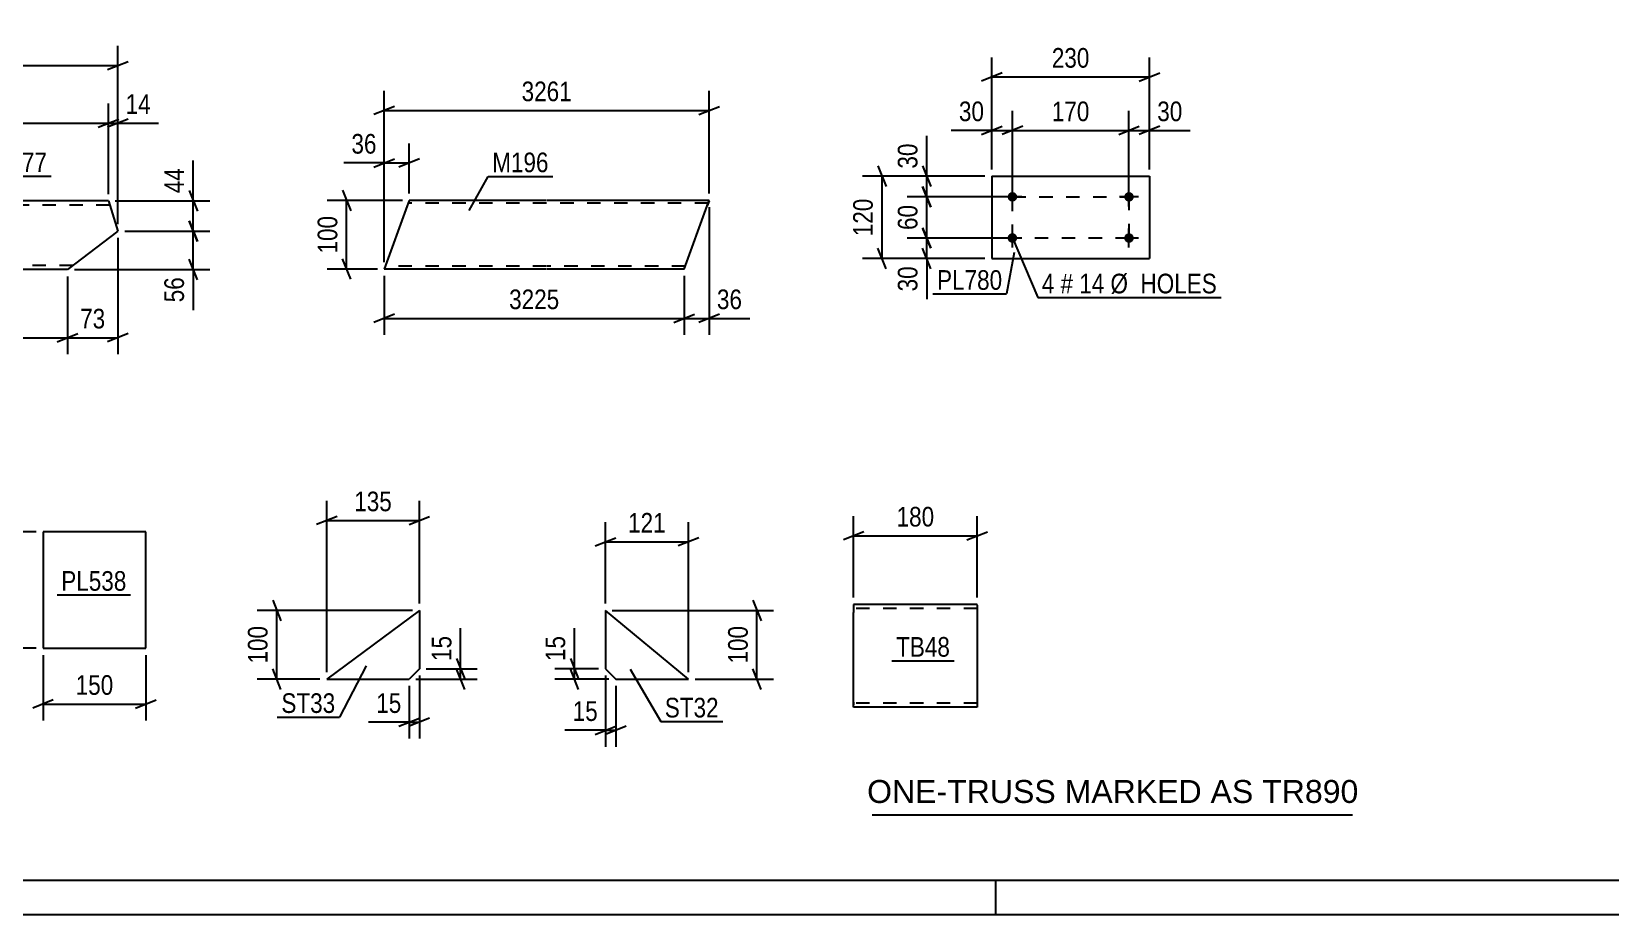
# Model space of a CAD drawing. Header units: millimetres. Extents: x 0 to 841, y 0 to 594.
# Drawn here: x 280.4 to 510.6, y 0 to 128.7 of the extents above; entities that cross this region are included whole.
import ezdxf

# ---------------------------------------------------------------- set-up
doc = ezdxf.new("R2010")
doc.units = ezdxf.units.MM
doc.linetypes.add('DXK_LINE_DOT2', pattern=[3.9198, 1.9599, -1.9599])
doc.styles.add('Arial', font='ARIAL.TTF', dxfattribs={"height": 0.2})
doc.styles.add('Arial Narrow', font='ARIALN.TTF', dxfattribs={"height": 0.2})

# ---------------------------------------------------------------- blocks, each defined once
blk = doc.blocks.new('Unknown-814553284-1133')
at = {"color": 5, "linetype": 'Continuous'}
for p, q in [((5, 5), (836, 5)), ((421, 0), (421, 5)), ((0, 0), (841, 0))]:
    blk.add_line(p, q, dxfattribs=at)
blk = doc.blocks.new('Unknown-814553284-24748')
at = {"color": 7, "linetype": 'Continuous'}
blk.add_line((403, 14.5), (473, 14.5), dxfattribs=at)
at = {"color": 7, "style": 'Arial'}
blk.add_text('ONE-TRUSS MARKED AS TR890', height=3.3428, dxfattribs=at).set_placement((402.24, 16.25))
blk = doc.blocks.new('Part-814553284-6836 - 6832')
at = {"color": 2, "linetype": 'Continuous'}
for p, q in [((297.11, 55.79), (282.11, 55.79)), ((282.11, 55.79), (282.11, 38.79)), ((297.11, 38.79), (297.11, 55.79)), ((282.11, 38.79), (297.11, 38.79))]:
    blk.add_line(p, q, dxfattribs=at)
blk = doc.blocks.new('Part-814553284-7044 - 7038')
at = {"color": 2, "linetype": 'Continuous'}
for p, q in [((364.1, 44.31), (364.1, 35.81)), ((376.19, 34.31), (364.1, 44.31)), ((364.1, 35.81), (365.6, 34.31)), ((365.6, 34.31), (376.19, 34.31))]:
    blk.add_line(p, q, dxfattribs=at)
blk = doc.blocks.new('Part-814553284-7100 - 7094')
at = {"color": 2, "linetype": 'Continuous'}
for p, q in [((336.97, 44.31), (323.48, 34.31)), ((336.97, 44.31), (336.97, 35.81)), ((336.97, 35.81), (335.47, 34.31)), ((323.48, 34.31), (335.47, 34.31))]:
    blk.add_line(p, q, dxfattribs=at)
blk = doc.blocks.new('Part-814553284-2643 - 2627')
at = {"color": 2, "linetype": 'Continuous'}
for p, q in [((335.49, 104.08), (335.2, 103.28)), ((355.49, 104.08), (335.49, 104.08)), ((379.23, 104.08), (355.59, 104.08)), ((379.2, 104.02), (378.94, 103.28)), ((379.2, 104.02), (379.23, 104.08)), ((335.2, 103.28), (331.85, 94.08)), ((375.59, 94.08), (378.94, 103.28)), ((355.49, 94.08), (331.85, 94.08)), ((375.59, 94.08), (355.59, 94.08))]:
    blk.add_line(p, q, dxfattribs=at)
at = {"color": 7, "linetype": 'DXK_LINE_DOT2'}
for p, q in [((355.49, 103.68), (335.34, 103.68)), ((379.08, 103.68), (355.59, 103.68)), ((378.94, 103.28), (379.14, 103.85)), ((355.49, 94.48), (331.99, 94.48)), ((375.73, 94.48), (355.59, 94.48))]:
    blk.add_line(p, q, dxfattribs=at)
blk = doc.blocks.new('Part-814553284-2357 - 2341')
at = {"color": 2, "linetype": 'Continuous'}
for p, q in [((236.58, 97.16), (245.58, 104.01)), ((265.58, 104.01), (245.58, 104.01)), ((291.65, 104.01), (265.68, 104.01)), ((291.65, 104.01), (293.02, 99.61)), ((293.02, 99.61), (285.68, 94.01)), ((237.45, 94.36), (236.58, 97.16)), ((237.53, 94.1), (237.45, 94.36)), ((237.56, 94.01), (237.53, 94.1)), ((265.58, 94.01), (237.56, 94.01)), ((285.68, 94.01), (265.68, 94.01))]:
    blk.add_line(p, q, dxfattribs=at)
at = {"color": 7, "linetype": 'DXK_LINE_DOT2'}
for p, q in [((265.58, 103.41), (244.79, 103.41)), ((291.83, 103.41), (265.68, 103.41)), ((237.36, 94.66), (237.33, 94.75)), ((265.58, 94.61), (237.38, 94.61)), ((286.46, 94.61), (265.68, 94.61))]:
    blk.add_line(p, q, dxfattribs=at)
blk = doc.blocks.new('Part-814553284-7421 - 7416')
at = {"color": 2, "linetype": 'Continuous'}
for p, q in [((400.28, 45.19), (400.28, 43.99)), ((418.28, 45.19), (400.28, 45.19)), ((400.28, 30.94), (400.28, 43.99)), ((418.28, 45.1), (418.28, 45.19)), ((418.28, 45.1), (418.28, 43.99)), ((418.28, 43.99), (418.28, 30.19)), ((400.28, 30.29), (400.28, 30.94)), ((400.28, 30.19), (400.28, 30.29)), ((418.28, 30.19), (400.28, 30.19))]:
    blk.add_line(p, q, dxfattribs=at)
at = {"color": 7, "linetype": 'DXK_LINE_DOT2'}
for p, q in [((418.28, 44.59), (400.28, 44.59)), ((418.28, 44.84), (418.28, 43.99)), ((400.28, 30.94), (400.28, 30.55)), ((400.28, 30.79), (400.28, 30.84)), ((418.28, 30.79), (400.28, 30.79)), ((400.28, 30.19), (400.28, 30.19)), ((418.28, 30.84), (418.28, 30.94)), ((418.28, 30.79), (418.28, 30.84)), ((418.28, 30.79), (418.28, 30.84))]:
    blk.add_line(p, q, dxfattribs=at)
blk = doc.blocks.new('Part-814553284-10561 - 10560')
at = {"color": 2, "linetype": 'Continuous'}
for p, q in [((420.42, 107.6), (420.42, 95.6)), ((420.42, 107.6), (443.42, 107.6)), ((443.42, 107.6), (443.42, 95.6)), ((420.42, 95.6), (443.42, 95.6))]:
    blk.add_line(p, q, dxfattribs=at)
blk = doc.blocks.new('Bolt-814553284-10562 - 10560')
at = {"linetype": 'Continuous'}
for points in [[(423.42, 103.9, -1), (423.42, 105.3, -1)], [(440.42, 103.9, -1), (440.42, 105.3, -1)], [(423.42, 97.9, -1), (423.42, 99.3, -1)], [(440.42, 97.9, -1), (440.42, 99.3, -1)]]:
    blk.add_hatch(color=1, dxfattribs=at).paths.add_polyline_path(points)
at = {"color": 1, "linetype": 'Continuous'}
for p, q in [((423.42, 103.2), (423.42, 106)), ((440.42, 103.2), (440.42, 106)), ((424.82, 104.6), (422.02, 104.6)), ((441.82, 104.6), (439.02, 104.6)), ((423.42, 97.2), (423.42, 100)), ((440.42, 97.2), (440.42, 100)), ((424.82, 98.6), (422.02, 98.6)), ((441.82, 98.6), (439.02, 98.6))]:
    blk.add_line(p, q, dxfattribs=at)
blk = doc.blocks.new('Rectangle-814553284-23930 - 10560')
at = {"color": 1, "linetype": 'DXK_LINE_DOT2'}
blk.add_lwpolyline([(423.42, 104.6), (440.42, 104.6), (440.42, 98.6), (423.42, 98.6), (423.42, 104.6)], close=True, dxfattribs=at)
blk = doc.blocks.new('StraightDimension-814553284-6838 - 6832')
at = {"color": 7, "linetype": 'Continuous'}
for p, q in [((282.11, 37.79), (282.11, 28.26)), ((297.11, 37.79), (297.11, 28.26)), ((283.61, 31.26), (280.61, 30.06)), ((282.11, 30.66), (297.11, 30.66)), ((295.61, 30.06), (298.61, 31.26))]:
    blk.add_line(p, q, dxfattribs=at)
at = {"color": 0}
blk.add_wipeout([(292.96, 31.41), (292.96, 35.61), (286.27, 35.61), (286.27, 31.41)], dxfattribs=at)
at = {"color": 3, "style": 'Arial Narrow'}
blk.add_text('150', height=2.863, dxfattribs=at).set_placement((286.87, 32.01))
blk = doc.blocks.new('StraightDimension-814553284-6849 - 6832')
at = {"color": 7, "linetype": 'Continuous'}
for p, q in [((281.11, 55.79), (269.65, 55.79)), ((273.1, 54.29), (271.9, 57.29)), ((272.5, 38.79), (272.5, 55.79)), ((271.9, 40.29), (273.1, 37.29)), ((281.11, 38.79), (269.65, 38.79))]:
    blk.add_line(p, q, dxfattribs=at)
at = {"color": 0}
blk.add_wipeout([(271.75, 50.63), (267.55, 50.63), (267.55, 43.95), (271.75, 43.95)], dxfattribs=at)
at = {"color": 3, "style": 'Arial Narrow'}
blk.add_text('170', height=2.863, rotation=90.0002, dxfattribs=at).set_placement((271.15, 44.55))
blk = doc.blocks.new('StraightDimension-814553284-7069 - 7038')
at = {"color": 7, "linetype": 'Continuous'}
for p, q in [((364.1, 45.31), (364.1, 57.16)), ((376.19, 35.31), (376.19, 57.16)), ((362.6, 53.71), (365.6, 54.91)), ((364.1, 54.31), (376.19, 54.31)), ((377.69, 54.91), (374.69, 53.71))]:
    blk.add_line(p, q, dxfattribs=at)
at = {"color": 0}
blk.add_wipeout([(373.49, 55.06), (373.49, 59.26), (366.8, 59.26), (366.8, 55.06)], dxfattribs=at)
at = {"color": 3, "style": 'Arial Narrow'}
blk.add_text('121', height=2.863, dxfattribs=at).set_placement((367.4, 55.66))
blk = doc.blocks.new('StraightDimension-814553284-7046 - 7038')
at = {"color": 7, "linetype": 'Continuous'}
for p, q in [((365.1, 44.31), (388.59, 44.31)), ((385.59, 45.81), (386.79, 42.81)), ((386.19, 34.31), (386.19, 44.31)), ((386.79, 32.81), (385.59, 35.81)), ((377.19, 34.31), (388.59, 34.31))]:
    blk.add_line(p, q, dxfattribs=at)
at = {"color": 0}
blk.add_wipeout([(385.44, 42.65), (381.24, 42.65), (381.24, 35.97), (385.44, 35.97)], dxfattribs=at)
at = {"color": 3, "style": 'Arial Narrow'}
blk.add_text('100', height=2.863, rotation=90.0002, dxfattribs=at).set_placement((384.84, 36.57))
blk = doc.blocks.new('StraightDimension-814553284-7058 - 7038')
at = {"color": 7, "linetype": 'Continuous'}
for p, q in [((358.98, 37.31), (360.18, 34.31)), ((363.1, 35.81), (356.73, 35.81)), ((360.18, 32.81), (358.98, 35.81)), ((359.58, 34.31), (359.58, 35.81)), ((364.6, 34.31), (356.73, 34.31))]:
    blk.add_line(p, q, dxfattribs=at)
at = {"color": 0}
blk.add_wipeout([(358.83, 41.19), (354.63, 41.19), (354.63, 36.33), (358.83, 36.33)], dxfattribs=at)
at = {"color": 7, "linetype": 'Continuous'}
blk.add_line((359.58, 35.81), (359.58, 41.71), dxfattribs=at)
blk.add_line((359.58, 35.81), (359.58, 41.71), dxfattribs=at)
at = {"color": 3, "style": 'Arial Narrow'}
blk.add_text('15', height=2.863, rotation=90.0002, dxfattribs=at).set_placement((358.23, 36.93))
blk = doc.blocks.new('StraightDimension-814553284-7079 - 7038')
at = {"color": 7, "linetype": 'Continuous'}
for p, q in [((364.1, 34.81), (364.1, 24.45)), ((365.6, 33.31), (365.6, 24.45)), ((362.6, 26.25), (365.6, 27.45)), ((367.1, 27.45), (364.1, 26.25)), ((364.1, 26.85), (365.6, 26.85))]:
    blk.add_line(p, q, dxfattribs=at)
at = {"color": 0}
blk.add_wipeout([(363.58, 27.6), (363.58, 31.8), (358.72, 31.8), (358.72, 27.6)], dxfattribs=at)
at = {"color": 7, "linetype": 'Continuous'}
blk.add_line((364.1, 26.85), (358.19, 26.85), dxfattribs=at)
blk.add_line((364.1, 26.85), (358.19, 26.85), dxfattribs=at)
at = {"color": 3, "style": 'Arial Narrow'}
blk.add_text('15', height=2.863, dxfattribs=at).set_placement((359.32, 28.2))
blk = doc.blocks.new('StraightDimension-814553284-7102 - 7094')
at = {"color": 7, "linetype": 'Continuous'}
for p, q in [((336.97, 34.81), (336.97, 25.62)), ((335.47, 33.31), (335.47, 25.62)), ((333.97, 27.42), (336.97, 28.62)), ((338.47, 28.62), (335.47, 27.42)), ((335.47, 28.02), (336.97, 28.02))]:
    blk.add_line(p, q, dxfattribs=at)
at = {"color": 0}
blk.add_wipeout([(334.95, 28.77), (334.95, 32.97), (330.09, 32.97), (330.09, 28.77)], dxfattribs=at)
at = {"color": 7, "linetype": 'Continuous'}
blk.add_line((335.47, 28.02), (329.57, 28.02), dxfattribs=at)
blk.add_line((335.47, 28.02), (329.57, 28.02), dxfattribs=at)
at = {"color": 3, "style": 'Arial Narrow'}
blk.add_text('15', height=2.863, dxfattribs=at).set_placement((330.69, 29.37))
blk = doc.blocks.new('StraightDimension-814553284-7141 - 7094')
at = {"color": 7, "linetype": 'Continuous'}
for p, q in [((342.39, 37.31), (343.59, 34.31)), ((337.97, 35.81), (345.39, 35.81)), ((343.59, 32.81), (342.39, 35.81)), ((342.99, 34.31), (342.99, 35.81)), ((336.47, 34.31), (345.39, 34.31))]:
    blk.add_line(p, q, dxfattribs=at)
at = {"color": 0}
blk.add_wipeout([(342.24, 41.19), (338.04, 41.19), (338.04, 36.34), (342.24, 36.34)], dxfattribs=at)
at = {"color": 7, "linetype": 'Continuous'}
blk.add_line((342.99, 35.81), (342.99, 41.72), dxfattribs=at)
blk.add_line((342.99, 35.81), (342.99, 41.72), dxfattribs=at)
at = {"color": 3, "style": 'Arial Narrow'}
blk.add_text('15', height=2.863, rotation=90.0002, dxfattribs=at).set_placement((341.64, 36.94))
blk = doc.blocks.new('StraightDimension-814553284-7117 - 7094')
at = {"color": 7, "linetype": 'Continuous'}
for p, q in [((323.48, 35.31), (323.48, 60.27)), ((336.97, 45.31), (336.97, 60.27)), ((324.98, 58.02), (321.98, 56.82)), ((335.47, 56.82), (338.47, 58.02)), ((323.48, 57.42), (336.97, 57.42))]:
    blk.add_line(p, q, dxfattribs=at)
at = {"color": 0}
blk.add_wipeout([(333.57, 58.17), (333.57, 62.37), (326.88, 62.37), (326.88, 58.17)], dxfattribs=at)
at = {"color": 3, "style": 'Arial Narrow'}
blk.add_text('135', height=2.863, dxfattribs=at).set_placement((327.48, 58.77))
blk = doc.blocks.new('StraightDimension-814553284-7129 - 7094')
at = {"color": 7, "linetype": 'Continuous'}
for p, q in [((335.97, 44.31), (313.34, 44.31)), ((315.59, 45.81), (316.79, 42.81)), ((316.19, 34.31), (316.19, 44.31)), ((316.79, 32.81), (315.59, 35.81)), ((322.48, 34.31), (313.34, 34.31))]:
    blk.add_line(p, q, dxfattribs=at)
at = {"color": 0}
blk.add_wipeout([(315.44, 42.66), (311.24, 42.66), (311.24, 35.97), (315.44, 35.97)], dxfattribs=at)
at = {"color": 3, "style": 'Arial Narrow'}
blk.add_text('100', height=2.863, rotation=90.0002, dxfattribs=at).set_placement((314.84, 36.57))
blk = doc.blocks.new('StraightDimension-814553284-2702 - 2627')
at = {"color": 7, "linetype": 'Continuous'}
for p, q in [((334.49, 104.08), (323.51, 104.08)), ((325.76, 105.58), (326.96, 102.58)), ((326.36, 94.08), (326.36, 104.08)), ((326.96, 92.58), (325.76, 95.58)), ((330.85, 94.08), (323.51, 94.08))]:
    blk.add_line(p, q, dxfattribs=at)
at = {"color": 0}
blk.add_wipeout([(325.61, 102.42), (321.41, 102.42), (321.41, 95.74), (325.61, 95.74)], dxfattribs=at)
at = {"color": 3, "style": 'Arial Narrow'}
blk.add_text('100', height=2.863, rotation=90.0002, dxfattribs=at).set_placement((325.01, 96.34))
blk = doc.blocks.new('StraightDimension-814553284-2646 - 2627')
at = {"color": 7, "linetype": 'Continuous'}
for p, q in [((331.85, 95.08), (331.85, 120.04)), ((379.23, 105.08), (379.23, 120.04)), ((333.35, 117.79), (330.35, 116.59)), ((377.73, 116.59), (380.73, 117.79)), ((331.85, 117.19), (379.23, 117.19))]:
    blk.add_line(p, q, dxfattribs=at)
at = {"color": 0}
blk.add_wipeout([(359.79, 117.94), (359.79, 122.14), (351.28, 122.14), (351.28, 117.94)], dxfattribs=at)
at = {"color": 3, "style": 'Arial Narrow'}
blk.add_text('3261', height=2.863, dxfattribs=at).set_placement((351.88, 118.54))
blk = doc.blocks.new('StraightDimension-814553284-2657 - 2627')
at = {"color": 7, "linetype": 'Continuous'}
for p, q in [((379.23, 103.08), (379.23, 84.48)), ((375.59, 93.08), (375.59, 84.48)), ((374.09, 86.28), (377.09, 87.48)), ((380.73, 87.48), (377.73, 86.28)), ((375.59, 86.88), (379.23, 86.88))]:
    blk.add_line(p, q, dxfattribs=at)
at = {"color": 0}
blk.add_wipeout([(384.61, 87.63), (384.61, 91.83), (379.75, 91.83), (379.75, 87.63)], dxfattribs=at)
at = {"color": 7, "linetype": 'Continuous'}
blk.add_line((379.23, 86.88), (385.13, 86.88), dxfattribs=at)
blk.add_line((379.23, 86.88), (385.13, 86.88), dxfattribs=at)
at = {"color": 3, "style": 'Arial Narrow'}
blk.add_text('36', height=2.863, dxfattribs=at).set_placement((380.35, 88.23))
blk = doc.blocks.new('StraightDimension-814553284-2669 - 2627')
at = {"color": 7, "linetype": 'Continuous'}
for p, q in [((331.85, 93.08), (331.85, 84.48)), ((375.59, 93.08), (375.59, 84.48)), ((333.35, 87.48), (330.35, 86.28)), ((374.09, 86.28), (377.09, 87.48)), ((331.85, 86.88), (375.59, 86.88))]:
    blk.add_line(p, q, dxfattribs=at)
at = {"color": 0}
blk.add_wipeout([(357.97, 87.63), (357.97, 91.83), (349.46, 91.83), (349.46, 87.63)], dxfattribs=at)
at = {"color": 3, "style": 'Arial Narrow'}
blk.add_text('3225', height=2.863, dxfattribs=at).set_placement((350.06, 88.23))
blk = doc.blocks.new('StraightDimension-814553284-2682 - 2627')
at = {"color": 7, "linetype": 'Continuous'}
for p, q in [((331.85, 95.08), (331.85, 112.4)), ((335.49, 105.08), (335.49, 112.4)), ((330.35, 108.95), (333.35, 110.15)), ((331.85, 109.55), (335.49, 109.55)), ((336.99, 110.15), (333.99, 108.95))]:
    blk.add_line(p, q, dxfattribs=at)
at = {"color": 0}
blk.add_wipeout([(331.32, 110.3), (331.32, 114.5), (326.47, 114.5), (326.47, 110.3)], dxfattribs=at)
at = {"color": 7, "linetype": 'Continuous'}
blk.add_line((331.85, 109.55), (325.94, 109.55), dxfattribs=at)
blk.add_line((331.85, 109.55), (325.94, 109.55), dxfattribs=at)
at = {"color": 3, "style": 'Arial Narrow'}
blk.add_text('36', height=2.863, dxfattribs=at).set_placement((327.07, 110.9))
blk = doc.blocks.new('StraightDimension-814553284-2570 - 2341')
at = {"color": 7, "linetype": 'Continuous'}
for p, q in [((237.56, 93.01), (237.56, 81.67)), ((285.68, 93.01), (285.68, 81.67)), ((239.06, 84.67), (236.06, 83.47)), ((237.56, 84.07), (285.68, 84.07)), ((284.18, 83.47), (287.18, 84.67))]:
    blk.add_line(p, q, dxfattribs=at)
at = {"color": 0}
blk.add_wipeout([(265.88, 84.82), (265.88, 89.02), (257.36, 89.02), (257.36, 84.82)], dxfattribs=at)
at = {"color": 3, "style": 'Arial Narrow'}
blk.add_text('3083', height=2.863, dxfattribs=at).set_placement((257.96, 85.42))
blk = doc.blocks.new('StraightDimension-814553284-2395 - 2341')
at = {"color": 7, "linetype": 'Continuous'}
for p, q in [((292.65, 104.01), (306.41, 104.01)), ((303.41, 105.51), (304.61, 102.51)), ((304.01, 99.61), (304.01, 104.01)), ((294.02, 99.61), (306.41, 99.61)), ((304.61, 98.11), (303.41, 101.11))]:
    blk.add_line(p, q, dxfattribs=at)
at = {"color": 0}
blk.add_wipeout([(303.26, 109.39), (299.06, 109.39), (299.06, 104.53), (303.26, 104.53)], dxfattribs=at)
at = {"color": 7, "linetype": 'Continuous'}
blk.add_line((304.01, 104.01), (304.01, 109.92), dxfattribs=at)
blk.add_line((304.01, 104.01), (304.01, 109.92), dxfattribs=at)
at = {"color": 3, "style": 'Arial Narrow'}
blk.add_text('44', height=2.863, rotation=90.0002, dxfattribs=at).set_placement((302.66, 105.13))
blk = doc.blocks.new('StraightDimension-814553284-2420 - 2341')
at = {"color": 7, "linetype": 'Continuous'}
for p, q in [((294.02, 99.61), (306.41, 99.61)), ((303.41, 101.11), (304.61, 98.11)), ((304.01, 94.01), (304.01, 99.61)), ((304.61, 92.51), (303.41, 95.51)), ((286.68, 94.01), (306.41, 94.01))]:
    blk.add_line(p, q, dxfattribs=at)
at = {"color": 0}
blk.add_wipeout([(303.26, 93.48), (299.06, 93.48), (299.06, 88.63), (303.26, 88.63)], dxfattribs=at)
at = {"color": 7, "linetype": 'Continuous'}
blk.add_line((304.01, 94.01), (304.01, 88.1), dxfattribs=at)
blk.add_line((304.01, 94.01), (304.01, 88.1), dxfattribs=at)
at = {"color": 3, "style": 'Arial Narrow'}
blk.add_text('56', height=2.863, rotation=90.0002, dxfattribs=at).set_placement((302.66, 89.23))
blk = doc.blocks.new('StraightDimension-814553284-2494 - 2341')
at = {"color": 7, "linetype": 'Continuous'}
for p, q in [((291.65, 105.01), (291.65, 118.19)), ((293.02, 100.61), (293.02, 118.19)), ((290.15, 114.74), (293.15, 115.94)), ((294.52, 115.94), (291.52, 114.74)), ((291.65, 115.34), (293.02, 115.34))]:
    blk.add_line(p, q, dxfattribs=at)
at = {"color": 0}
blk.add_wipeout([(298.4, 116.09), (298.4, 120.29), (293.54, 120.29), (293.54, 116.09)], dxfattribs=at)
at = {"color": 7, "linetype": 'Continuous'}
blk.add_line((293.02, 115.34), (298.92, 115.34), dxfattribs=at)
blk.add_line((293.02, 115.34), (298.92, 115.34), dxfattribs=at)
at = {"color": 3, "style": 'Arial Narrow'}
blk.add_text('14', height=2.863, dxfattribs=at).set_placement((294.14, 116.69))
blk = doc.blocks.new('StraightDimension-814553284-2528 - 2341')
at = {"color": 7, "linetype": 'Continuous'}
for p, q in [((245.58, 105.01), (245.58, 118.19)), ((291.65, 105.01), (291.65, 118.19)), ((247.08, 115.94), (244.08, 114.74)), ((245.58, 115.34), (291.65, 115.34)), ((290.15, 114.74), (293.15, 115.94))]:
    blk.add_line(p, q, dxfattribs=at)
at = {"color": 0}
blk.add_wipeout([(272.87, 116.09), (272.87, 120.29), (264.35, 120.29), (264.35, 116.09)], dxfattribs=at)
at = {"color": 3, "style": 'Arial Narrow'}
blk.add_text('3063', height=2.863, dxfattribs=at).set_placement((264.95, 116.69))
blk = doc.blocks.new('StraightDimension-814553284-2594 - 2341')
at = {"color": 7, "linetype": 'Continuous'}
for p, q in [((293.02, 98.61), (293.02, 81.67)), ((285.68, 93.01), (285.68, 81.67)), ((284.18, 83.47), (287.18, 84.67)), ((285.68, 84.07), (293.02, 84.07)), ((294.52, 84.67), (291.52, 83.47))]:
    blk.add_line(p, q, dxfattribs=at)
at = {"color": 0}
blk.add_wipeout([(291.78, 84.82), (291.78, 89.02), (286.92, 89.02), (286.92, 84.82)], dxfattribs=at)
at = {"color": 3, "style": 'Arial Narrow'}
blk.add_text('73', height=2.863, dxfattribs=at).set_placement((287.52, 85.42))
blk = doc.blocks.new('StraightDimension-814553284-2612 - 2341')
at = {"color": 7, "linetype": 'Continuous'}
for p, q in [((236.58, 98.16), (236.58, 126.59)), ((293.02, 100.61), (293.02, 126.59)), ((238.08, 124.34), (235.08, 123.14)), ((291.52, 123.14), (294.52, 124.34)), ((236.58, 123.74), (293.02, 123.74))]:
    blk.add_line(p, q, dxfattribs=at)
at = {"color": 0}
blk.add_wipeout([(269.06, 124.49), (269.06, 128.69), (260.54, 128.69), (260.54, 124.49)], dxfattribs=at)
at = {"color": 3, "style": 'Arial Narrow'}
blk.add_text('3167', height=2.863, dxfattribs=at).set_placement((261.14, 125.09))
blk = doc.blocks.new('StraightDimension-814553284-7423 - 7416')
at = {"color": 7, "linetype": 'Continuous'}
for p, q in [((400.28, 46.19), (400.28, 58.04)), ((418.28, 46.19), (418.28, 58.04)), ((401.78, 55.79), (398.78, 54.59)), ((416.78, 54.59), (419.78, 55.79)), ((400.28, 55.19), (418.28, 55.19))]:
    blk.add_line(p, q, dxfattribs=at)
at = {"color": 0}
blk.add_wipeout([(412.62, 55.94), (412.62, 60.14), (405.94, 60.14), (405.94, 55.94)], dxfattribs=at)
at = {"color": 3, "style": 'Arial Narrow'}
blk.add_text('180', height=2.863, dxfattribs=at).set_placement((406.54, 56.54))
blk = doc.blocks.new('StraightDimension-814553284-10581 - 10560')
at = {"color": 7, "linetype": 'Continuous'}
for p, q in [((423.42, 105.6), (423.42, 117.13)), ((440.42, 105.6), (440.42, 117.13)), ((424.92, 114.88), (421.92, 113.68)), ((423.42, 114.28), (440.42, 114.28)), ((438.92, 113.68), (441.92, 114.88))]:
    blk.add_line(p, q, dxfattribs=at)
at = {"color": 0}
blk.add_wipeout([(435.26, 115.03), (435.26, 119.23), (428.57, 119.23), (428.57, 115.03)], dxfattribs=at)
at = {"color": 3, "style": 'Arial Narrow'}
blk.add_text('170', height=2.863, dxfattribs=at).set_placement((429.17, 115.63))
blk = doc.blocks.new('StraightDimension-814553284-10576 - 10560')
at = {"color": 7, "linetype": 'Continuous'}
for p, q in [((403.82, 109.1), (405.02, 106.1)), ((419.42, 107.6), (401.57, 107.6)), ((404.42, 95.6), (404.42, 107.6)), ((405.02, 94.1), (403.82, 97.1)), ((419.42, 95.6), (401.57, 95.6))]:
    blk.add_line(p, q, dxfattribs=at)
at = {"color": 0}
blk.add_wipeout([(403.67, 104.94), (399.47, 104.94), (399.47, 98.26), (403.67, 98.26)], dxfattribs=at)
at = {"color": 3, "style": 'Arial Narrow'}
blk.add_text('120', height=2.863, rotation=90.0002, dxfattribs=at).set_placement((403.07, 98.86))
blk = doc.blocks.new('StraightDimension-814553284-10580 - 10560')
at = {"color": 7, "linetype": 'Continuous'}
for p, q in [((440.42, 105.6), (440.42, 117.13)), ((443.42, 108.6), (443.42, 117.13)), ((438.92, 113.68), (441.92, 114.88)), ((440.42, 114.28), (443.42, 114.28)), ((444.92, 114.88), (441.92, 113.68))]:
    blk.add_line(p, q, dxfattribs=at)
at = {"color": 0}
blk.add_wipeout([(448.8, 115.03), (448.8, 119.23), (443.94, 119.23), (443.94, 115.03)], dxfattribs=at)
at = {"color": 7, "linetype": 'Continuous'}
blk.add_line((443.42, 114.28), (449.32, 114.28), dxfattribs=at)
blk.add_line((443.42, 114.28), (449.32, 114.28), dxfattribs=at)
at = {"color": 3, "style": 'Arial Narrow'}
blk.add_text('30', height=2.863, dxfattribs=at).set_placement((444.54, 115.63))
blk = doc.blocks.new('StraightDimension-814553284-10582 - 10560')
at = {"color": 7, "linetype": 'Continuous'}
for p, q in [((420.42, 108.6), (420.42, 117.13)), ((423.42, 105.6), (423.42, 117.13)), ((418.92, 113.68), (421.92, 114.88)), ((420.42, 114.28), (423.42, 114.28)), ((424.92, 114.88), (421.92, 113.68))]:
    blk.add_line(p, q, dxfattribs=at)
at = {"color": 0}
blk.add_wipeout([(419.89, 115.03), (419.89, 119.23), (415.03, 119.23), (415.03, 115.03)], dxfattribs=at)
at = {"color": 7, "linetype": 'Continuous'}
blk.add_line((420.42, 114.28), (414.51, 114.28), dxfattribs=at)
blk.add_line((420.42, 114.28), (414.51, 114.28), dxfattribs=at)
at = {"color": 3, "style": 'Arial Narrow'}
blk.add_text('30', height=2.863, dxfattribs=at).set_placement((415.63, 115.63))
blk = doc.blocks.new('StraightDimension-814553284-10592 - 10560')
at = {"color": 7, "linetype": 'Continuous'}
for p, q in [((420.42, 108.6), (420.42, 124.93)), ((443.42, 108.6), (443.42, 124.93)), ((421.92, 122.68), (418.92, 121.48)), ((420.42, 122.08), (443.42, 122.08)), ((441.92, 121.48), (444.92, 122.68))]:
    blk.add_line(p, q, dxfattribs=at)
at = {"color": 0}
blk.add_wipeout([(435.26, 122.83), (435.26, 127.03), (428.57, 127.03), (428.57, 122.83)], dxfattribs=at)
at = {"color": 3, "style": 'Arial Narrow'}
blk.add_text('230', height=2.863, dxfattribs=at).set_placement((429.17, 123.43))
blk = doc.blocks.new('StraightDimension-814553284-23898 - 10560')
at = {"color": 7, "linetype": 'Continuous'}
for p, q in [((410.33, 109.1), (411.53, 106.1)), ((419.42, 107.6), (408.08, 107.6)), ((411.53, 103.1), (410.33, 106.1)), ((410.93, 104.6), (410.93, 107.6)), ((422.42, 104.6), (408.08, 104.6))]:
    blk.add_line(p, q, dxfattribs=at)
at = {"color": 0}
blk.add_wipeout([(410.18, 112.98), (405.98, 112.98), (405.98, 108.12), (410.18, 108.12)], dxfattribs=at)
at = {"color": 7, "linetype": 'Continuous'}
blk.add_line((410.93, 107.6), (410.93, 113.51), dxfattribs=at)
blk.add_line((410.93, 107.6), (410.93, 113.51), dxfattribs=at)
at = {"color": 3, "style": 'Arial Narrow'}
blk.add_text('30', height=2.863, rotation=90.0002, dxfattribs=at).set_placement((409.58, 108.72))
blk = doc.blocks.new('StraightDimension-814553284-23899 - 10560')
at = {"color": 7, "linetype": 'Continuous'}
for p, q in [((410.33, 106.1), (411.53, 103.1)), ((422.42, 104.6), (408.08, 104.6)), ((410.93, 98.6), (410.93, 104.6)), ((411.53, 97.1), (410.33, 100.1)), ((422.42, 98.6), (408.08, 98.6))]:
    blk.add_line(p, q, dxfattribs=at)
at = {"color": 0}
blk.add_wipeout([(410.18, 104.03), (405.98, 104.03), (405.98, 99.17), (410.18, 99.17)], dxfattribs=at)
at = {"color": 3, "style": 'Arial Narrow'}
blk.add_text('60', height=2.863, rotation=90.0002, dxfattribs=at).set_placement((409.58, 99.77))
blk = doc.blocks.new('StraightDimension-814553284-23900 - 10560')
at = {"color": 7, "linetype": 'Continuous'}
for p, q in [((410.33, 100.1), (411.53, 97.1)), ((422.42, 98.6), (408.08, 98.6)), ((411.53, 94.1), (410.33, 97.1)), ((410.93, 95.6), (410.93, 98.6)), ((419.42, 95.6), (408.08, 95.6))]:
    blk.add_line(p, q, dxfattribs=at)
at = {"color": 0}
blk.add_wipeout([(410.18, 95.07), (405.98, 95.07), (405.98, 90.22), (410.18, 90.22)], dxfattribs=at)
at = {"color": 7, "linetype": 'Continuous'}
blk.add_line((410.93, 95.6), (410.93, 89.69), dxfattribs=at)
blk.add_line((410.93, 95.6), (410.93, 89.69), dxfattribs=at)
at = {"color": 3, "style": 'Arial Narrow'}
blk.add_text('30', height=2.863, rotation=90.0002, dxfattribs=at).set_placement((409.58, 90.82))
blk = doc.blocks.new('Mark-814553284-6834 - 6832')
at = {"color": 0}
blk.add_wipeout([(294.28, 47.18), (294.28, 50.18), (284.77, 50.18), (284.77, 47.18)], dxfattribs=at)
blk.add_wipeout([(294.28, 47.18), (294.28, 50.18), (284.77, 50.18), (284.77, 47.18)], dxfattribs=at)
at = {"color": 30, "linetype": 'Continuous'}
blk.add_line((284.17, 46.58), (294.88, 46.58), dxfattribs=at)
at = {"color": 3, "style": 'Arial Narrow'}
blk.add_text('PL538', height=2.863, dxfattribs=at).set_placement((284.77, 47.18))
blk = doc.blocks.new('Mark-814553284-7040 - 7038')
at = {"color": 0}
blk.add_wipeout([(380.61, 28.71), (380.61, 31.71), (372.75, 31.71), (372.75, 28.71)], dxfattribs=at)
blk.add_wipeout([(380.61, 28.71), (380.61, 31.71), (372.75, 31.71), (372.75, 28.71)], dxfattribs=at)
at = {"color": 30, "linetype": 'Continuous'}
for p, q in [((367.72, 35.73), (372.15, 28.11)), ((372.15, 28.11), (381.21, 28.11))]:
    blk.add_line(p, q, dxfattribs=at)
at = {"color": 3, "style": 'Arial Narrow'}
blk.add_text('ST32', height=2.863, dxfattribs=at).set_placement((372.75, 28.71))
blk = doc.blocks.new('Mark-814553284-7096 - 7094')
at = {"color": 0}
blk.add_wipeout([(324.71, 29.37), (324.71, 32.37), (316.86, 32.37), (316.86, 29.37)], dxfattribs=at)
blk.add_wipeout([(324.71, 29.37), (324.71, 32.37), (316.86, 32.37), (316.86, 29.37)], dxfattribs=at)
at = {"color": 30, "linetype": 'Continuous'}
for p in [(329.22, 36.23), (316.26, 28.77)]:
    blk.add_line(p, (325.31, 28.77), dxfattribs=at)
at = {"color": 3, "style": 'Arial Narrow'}
blk.add_text('ST33', height=2.863, dxfattribs=at).set_placement((316.86, 29.37))
blk = doc.blocks.new('Mark-814553284-2639 - 2627')
at = {"color": 0}
blk.add_wipeout([(355.81, 108.19), (355.81, 111.19), (347.59, 111.19), (347.59, 108.19)], dxfattribs=at)
blk.add_wipeout([(355.81, 108.19), (355.81, 111.19), (347.59, 111.19), (347.59, 108.19)], dxfattribs=at)
at = {"color": 30, "linetype": 'Continuous'}
for p, q in [((344.25, 102.59), (346.99, 107.59)), ((346.99, 107.59), (356.41, 107.59))]:
    blk.add_line(p, q, dxfattribs=at)
at = {"color": 3, "style": 'Arial Narrow'}
blk.add_text('M196', height=2.863, dxfattribs=at).set_placement((347.59, 108.19))
blk = doc.blocks.new('Mark-814553284-2353 - 2341')
at = {"color": 0}
blk.add_wipeout([(282.71, 108.2), (282.71, 111.2), (274.48, 111.2), (274.48, 108.2)], dxfattribs=at)
blk.add_wipeout([(282.71, 108.2), (282.71, 111.2), (274.48, 111.2), (274.48, 108.2)], dxfattribs=at)
at = {"color": 30, "linetype": 'Continuous'}
for p, q in [((270.66, 102.68), (273.88, 107.6)), ((273.88, 107.6), (283.31, 107.6))]:
    blk.add_line(p, q, dxfattribs=at)
at = {"color": 3, "style": 'Arial Narrow'}
blk.add_text('M177', height=2.863, dxfattribs=at).set_placement((274.48, 108.2))
blk = doc.blocks.new('Mark-814553284-7419 - 7416')
at = {"color": 0}
blk.add_wipeout([(414.33, 37.57), (414.33, 40.57), (406.47, 40.57), (406.47, 37.57)], dxfattribs=at)
blk.add_wipeout([(414.33, 37.57), (414.33, 40.57), (406.47, 40.57), (406.47, 37.57)], dxfattribs=at)
at = {"color": 30, "linetype": 'Continuous'}
blk.add_line((405.87, 36.97), (414.93, 36.97), dxfattribs=at)
at = {"color": 3, "style": 'Arial Narrow'}
blk.add_text('TB48', height=2.863, dxfattribs=at).set_placement((406.47, 37.57))
blk = doc.blocks.new('Mark-814553284-10595 - 10560')
at = {"color": 0}
blk.add_wipeout([(421.94, 91.05), (421.94, 94.05), (412.44, 94.05), (412.44, 91.05)], dxfattribs=at)
blk.add_wipeout([(421.94, 91.05), (421.94, 94.05), (412.44, 94.05), (412.44, 91.05)], dxfattribs=at)
at = {"color": 30, "linetype": 'Continuous'}
for p in [(423.68, 96.49), (411.84, 90.45)]:
    blk.add_line(p, (422.54, 90.45), dxfattribs=at)
at = {"color": 3, "style": 'Arial Narrow'}
blk.add_text('PL780', height=2.863, dxfattribs=at).set_placement((412.44, 91.05))
blk = doc.blocks.new('Mark-814553284-10598 - 10560')
at = {"color": 0}
blk.add_wipeout([(429.54, 90.53), (429.54, 93.53), (427.71, 93.53), (427.71, 90.53)], dxfattribs=at)
blk.add_wipeout([(429.54, 90.53), (429.54, 93.53), (427.71, 93.53), (427.71, 90.53)], dxfattribs=at)
at = {"color": 7, "linetype": 'Continuous'}
blk.add_line((423.39, 98.72), (427.11, 89.93), dxfattribs=at)
at = {"color": 0}
blk.add_wipeout([(432.26, 90.53), (432.26, 93.53), (430.44, 93.53), (430.44, 90.53)], dxfattribs=at)
blk.add_wipeout([(432.26, 90.53), (432.26, 93.53), (430.44, 93.53), (430.44, 90.53)], dxfattribs=at)
at = {"color": 3, "style": 'Arial Narrow'}
blk.add_text('4', height=2.86, dxfattribs=at).set_placement((427.71, 90.53))
at = {"color": 0}
blk.add_wipeout([(436.82, 90.53), (436.82, 93.53), (433.16, 93.53), (433.16, 90.53)], dxfattribs=at)
blk.add_wipeout([(436.82, 90.53), (436.82, 93.53), (433.16, 93.53), (433.16, 90.53)], dxfattribs=at)
at = {"color": 3, "style": 'Arial Narrow'}
blk.add_text('#', height=2.86, dxfattribs=at).set_placement((430.44, 90.53))
at = {"color": 0}
blk.add_wipeout([(453.25, 90.53), (453.25, 93.53), (437.72, 93.53), (437.72, 90.53)], dxfattribs=at)
blk.add_wipeout([(453.25, 90.53), (453.25, 93.53), (437.72, 93.53), (437.72, 90.53)], dxfattribs=at)
at = {"color": 7, "linetype": 'Continuous'}
blk.add_line((427.11, 89.93), (453.85, 89.93), dxfattribs=at)
at = {"color": 3, "style": 'Arial Narrow'}
for s, p in [('14', (433.16, 90.53)), ('Ø  HOLES', (437.72, 90.53))]:
    blk.add_text(s, height=2.863, dxfattribs=at).set_placement(p)

msp = doc.modelspace()

# ---------------------------------------------------------------- block references
for name in ['Unknown-814553284-1133', 'Part-814553284-10561 - 10560', 'Bolt-814553284-10562 - 10560', 'Part-814553284-2357 - 2341', 'Part-814553284-2643 - 2627', 'Rectangle-814553284-23930 - 10560', 'Part-814553284-6836 - 6832', 'Part-814553284-7100 - 7094', 'Part-814553284-7044 - 7038', 'Part-814553284-7421 - 7416', 'Unknown-814553284-24748']:
    msp.add_blockref(name, (0, 0))

# ---------------------------------------------------------------- next in the draw order: block references
for name in ['StraightDimension-814553284-10581 - 10560', 'StraightDimension-814553284-2395 - 2341', 'StraightDimension-814553284-10576 - 10560', 'StraightDimension-814553284-2702 - 2627', 'StraightDimension-814553284-2570 - 2341', 'StraightDimension-814553284-7423 - 7416', 'StraightDimension-814553284-7069 - 7038', 'Mark-814553284-6834 - 6832', 'Mark-814553284-7419 - 7416', 'StraightDimension-814553284-6838 - 6832', 'StraightDimension-814553284-7102 - 7094']:
    msp.add_blockref(name, (0, 0))

# ---------------------------------------------------------------- next in the draw order: block references
for name in ['StraightDimension-814553284-2646 - 2627', 'StraightDimension-814553284-10582 - 10560', 'StraightDimension-814553284-10580 - 10560', 'StraightDimension-814553284-2420 - 2341', 'StraightDimension-814553284-6849 - 6832', 'StraightDimension-814553284-7046 - 7038', 'StraightDimension-814553284-7141 - 7094']:
    msp.add_blockref(name, (0, 0))

# ---------------------------------------------------------------- next in the draw order: block references
for name in ['StraightDimension-814553284-10592 - 10560', 'StraightDimension-814553284-2494 - 2341', 'StraightDimension-814553284-2682 - 2627', 'Mark-814553284-2639 - 2627', 'StraightDimension-814553284-2657 - 2627', 'StraightDimension-814553284-2594 - 2341', 'StraightDimension-814553284-7117 - 7094', 'StraightDimension-814553284-7058 - 7038']:
    msp.add_blockref(name, (0, 0))

# ---------------------------------------------------------------- next in the draw order: block references
for name in ['StraightDimension-814553284-2528 - 2341', 'StraightDimension-814553284-23898 - 10560', 'StraightDimension-814553284-2669 - 2627', 'StraightDimension-814553284-7129 - 7094', 'StraightDimension-814553284-7079 - 7038']:
    msp.add_blockref(name, (0, 0))

# ---------------------------------------------------------------- next in the draw order: block references
for name in ['StraightDimension-814553284-2612 - 2341', 'StraightDimension-814553284-23899 - 10560', 'Mark-814553284-7096 - 7094', 'Mark-814553284-7040 - 7038']:
    msp.add_blockref(name, (0, 0))

# ---------------------------------------------------------------- next in the draw order: block references
for name in ['Mark-814553284-2353 - 2341', 'StraightDimension-814553284-23900 - 10560']:
    msp.add_blockref(name, (0, 0))

# ---------------------------------------------------------------- next in the draw order: block references
msp.add_blockref('Mark-814553284-10595 - 10560', (0, 0))

# ---------------------------------------------------------------- next in the draw order: block references
msp.add_blockref('Mark-814553284-10598 - 10560', (0, 0))

doc.saveas('drawing.dxf')
